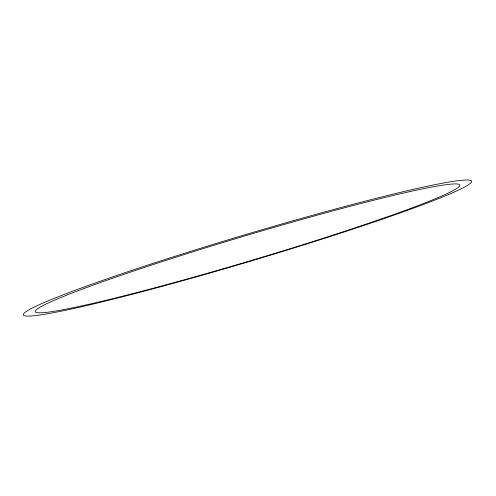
<?xml version="1.0" encoding="UTF-8"?>
<svg xmlns="http://www.w3.org/2000/svg" width="496" height="496" viewBox="0 0 496 496"><rect width="100%" height="100%" fill="white"/><g stroke="black" fill="none" stroke-linecap="round" stroke-linejoin="round"><path stroke-width="0.74" d="M123.721 296.49A233.852 13.429 -16.6 0 0 471.2 182.454A233.852 13.429 -16.6 0 0 147.529 265.193A233.852 13.429 -16.6 0 0 123.721 296.49M132.531 293.657A221.526 12.685 -16.6 0 0 459.649 186.012A221.526 12.685 -16.6 0 0 150.555 265.403A221.526 12.685 -16.6 0 0 132.531 293.657"/></g></svg>
